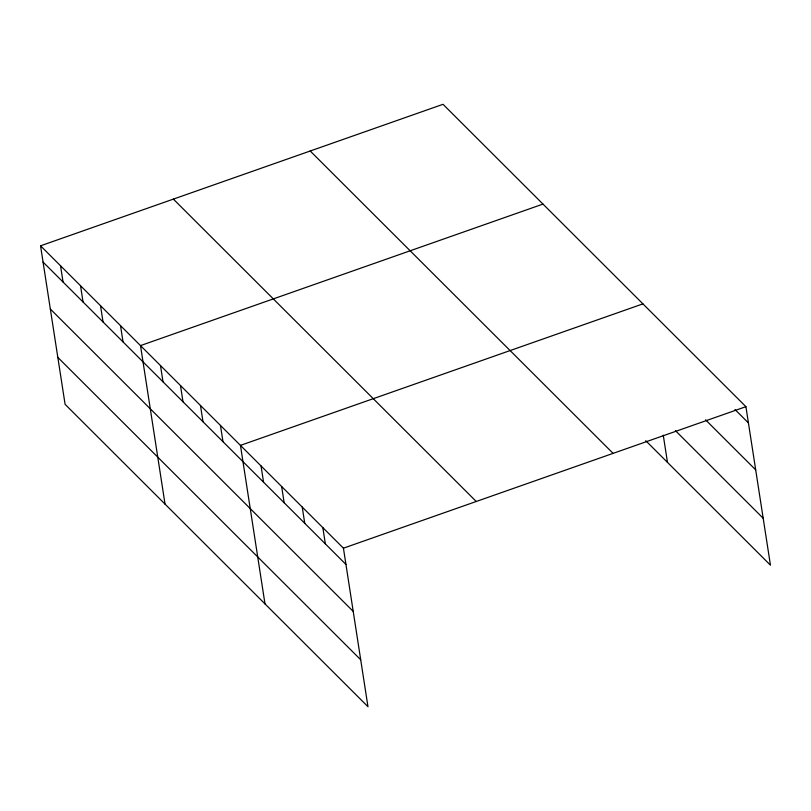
<?xml version="1.0" encoding="UTF-8"?>
<svg xmlns="http://www.w3.org/2000/svg" width="811" height="811" viewBox="0 0 811 811"><rect width="100%" height="100%" fill="white"/><g stroke="black" fill="none" stroke-linecap="round" stroke-linejoin="round"><path stroke-width="1.22" d="M40.55 245.814L343.428 548.185L367.971 706.695L65.093 404.324L40.55 245.814L443.029 104.305L745.907 406.676L770.45 565.186L645.738 440.687M542.975 204.088L140.506 345.598L165.038 504.107M642.93 303.872L240.451 445.381L264.994 603.891M343.428 548.185L745.907 406.676M734.999 409.525L748.431 422.936M705.55 419.814L755.7 469.883M675.421 430.631L763.181 518.249M310.207 150.998L613.096 453.369M173.372 199.111L476.25 501.492M43.064 262.075L345.952 564.446M50.333 309.011L353.221 611.393M57.824 357.377L360.702 659.759M663.266 435.203L667.473 462.382M322.839 527.626L325.353 543.887M302.239 507.068L304.754 523.328M281.64 486.499L284.164 502.759M261.051 465.94L263.565 482.2M220.46 425.42L222.984 441.681M200.469 405.47L202.993 421.73M180.478 385.509L183.002 401.769M160.487 365.548L163.011 381.809M120.515 325.637L123.029 341.897M100.523 305.686L103.038 321.947M80.532 285.725L83.046 301.986M60.541 265.765L63.055 282.025"/></g></svg>
